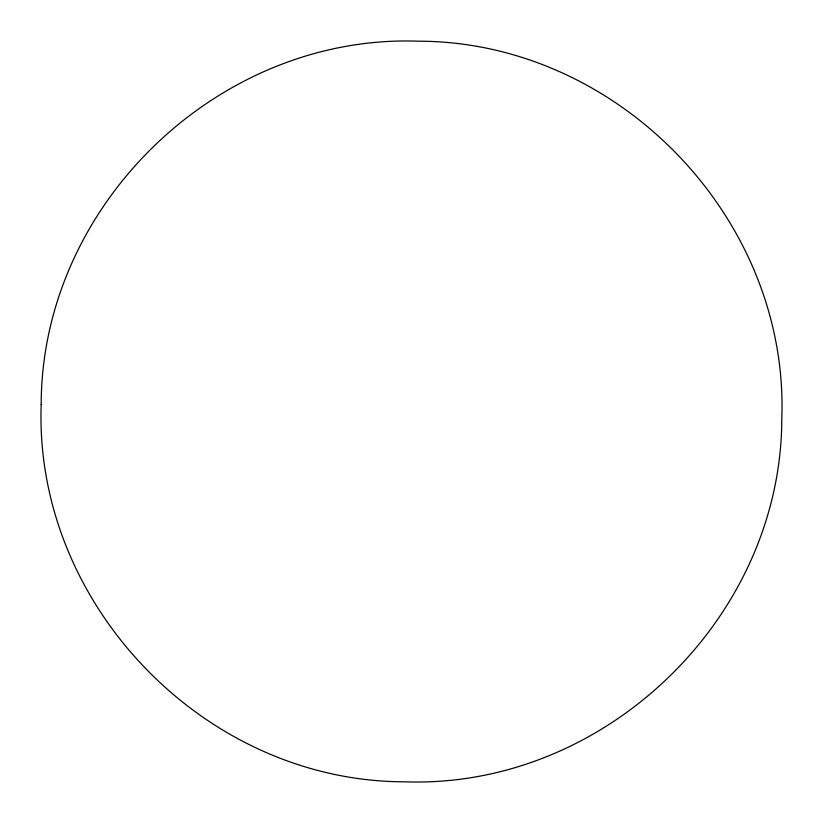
<?xml version="1.0" encoding="UTF-8"?>
<svg xmlns="http://www.w3.org/2000/svg" width="823" height="823" viewBox="0 0 823 823"><rect width="100%" height="100%" fill="white"/><g stroke="black" fill="none" stroke-linecap="round" stroke-linejoin="round"><path stroke-width="1.23" d="M41.191 404.484C33.908 604.288 204.546 781.511 404.484 781.809C604.288 789.092 781.511 618.454 781.809 418.516C789.092 218.712 618.454 41.489 418.516 41.191C218.712 33.918 41.489 204.546 41.191 404.484"/></g></svg>
